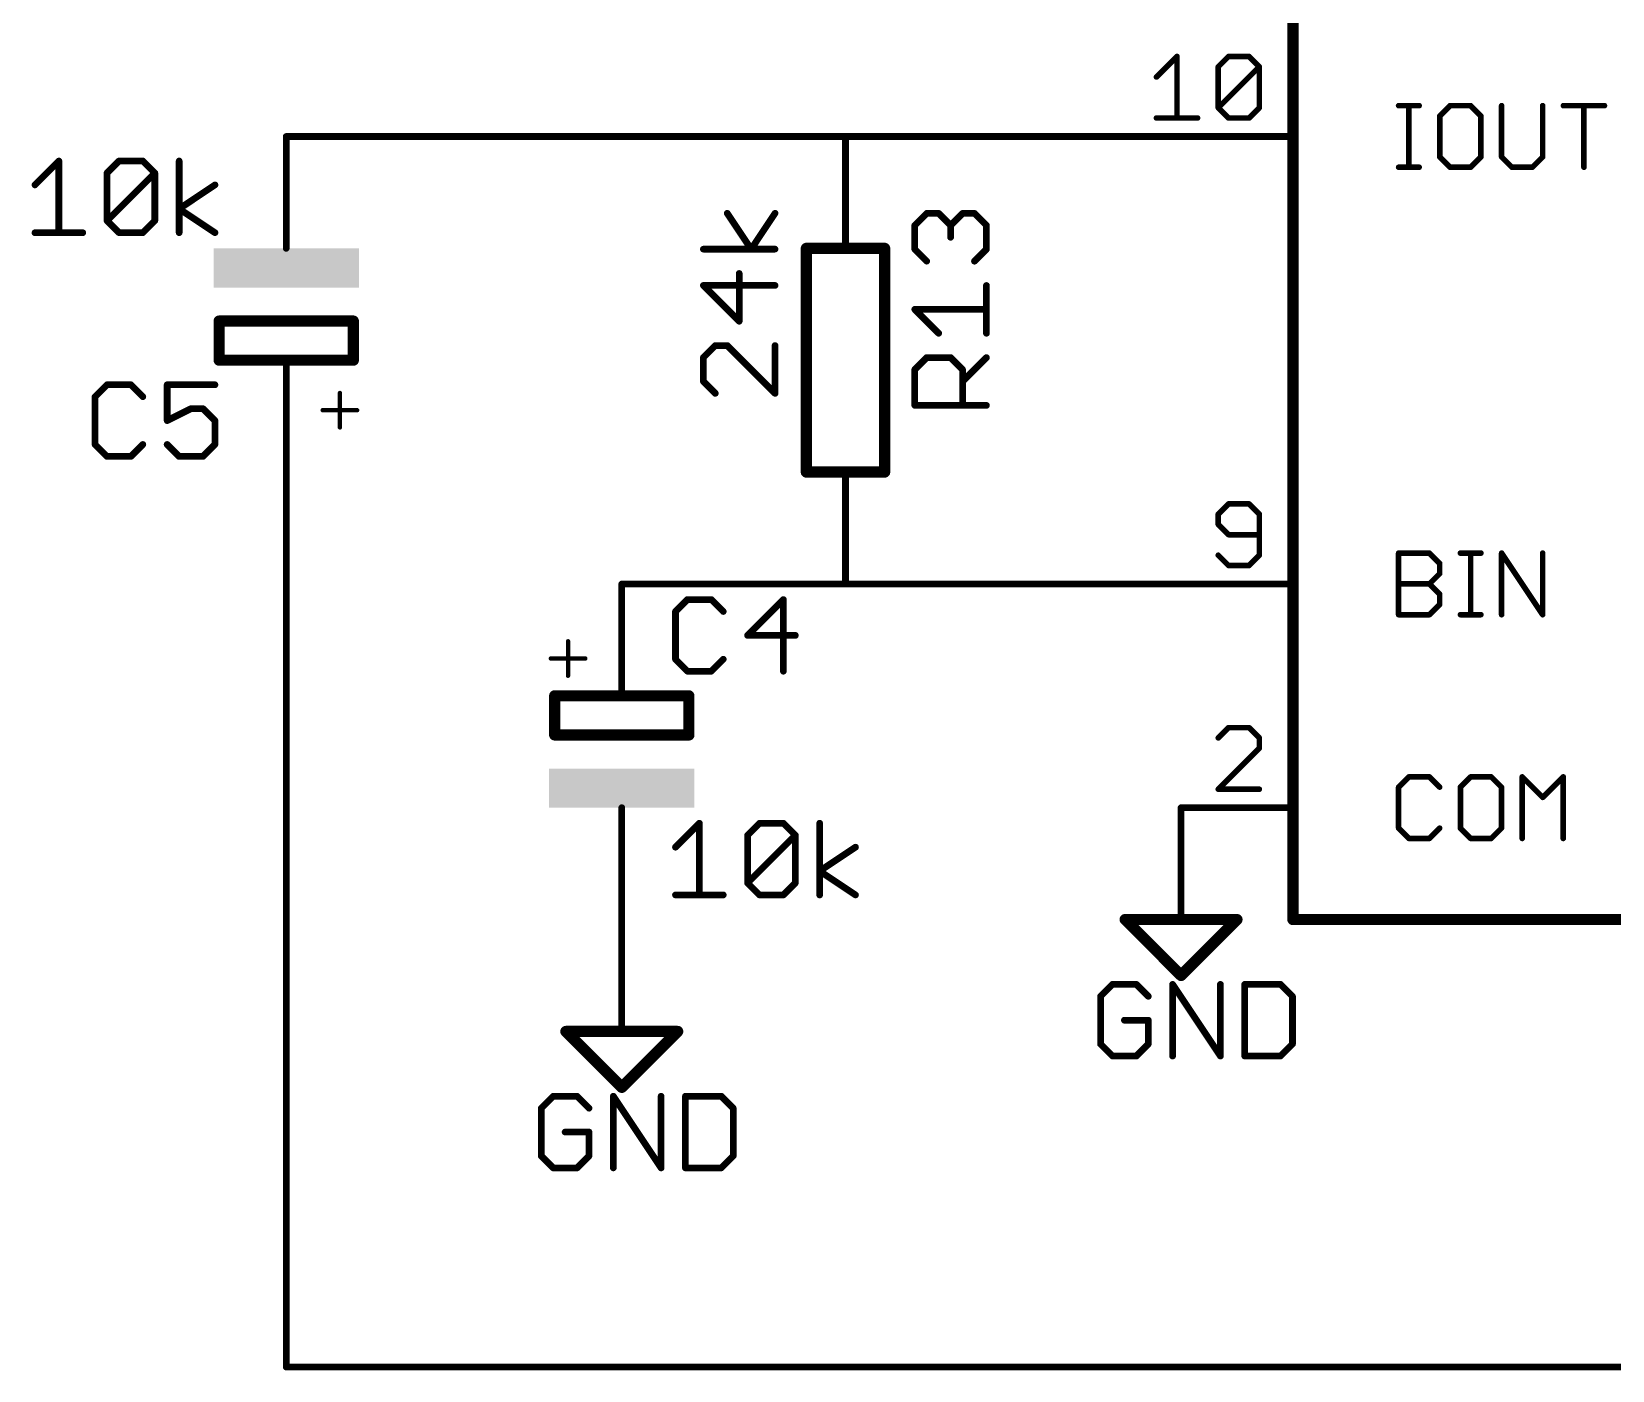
# Model space of a CAD drawing. Extents: x -44 to 217, y -56 to 126.
# Drawn here: x 34.86 to 70.75, y -2.62 to 27.78 of the extents above; entities that cross this region are included whole.
import ezdxf

# ---------------------------------------------------------------- set-up
doc = ezdxf.new("R2010")
doc.units = 0
for name, color, linetype in [('91', 94, 'CONTINUOUS'), ('94', 14, 'CONTINUOUS'), ('95', 251, 'CONTINUOUS'), ('96', 251, 'CONTINUOUS')]:
    doc.layers.add(name, color=color, linetype=linetype)

# ---------------------------------------------------------------- blocks, each defined once
blk = doc.blocks.new('RECT')
blk.add_solid([(-0.5, -0.5), (0.5, -0.5), (-0.5, 0.5), (0.5, 0.5)])

msp = doc.modelspace()

# ---------------------------------------------------------------- linework, layer by layer
at = {"layer": '91', "const_width": 0.1524}
for points in [[(53.34, 25.4), (40.64, 25.4)], [(60.96, 25.4), (53.34, 25.4)], [(40.64, 17.78), (40.64, -2.54)], [(53.34, 15.24), (48.26, 15.24)], [(53.34, 15.24), (60.96, 15.24)], [(40.64, -2.54), (96.52, -2.54)]]:
    msp.add_lwpolyline(points, dxfattribs=at)
at = {"layer": '91', "const_width": 0.0762}
for points in [[(40.64, 25.4381, 1), (40.64, 25.3619)], [(53.34, 25.4381, 1), (53.34, 25.3619)], [(53.34, 25.3619, 1), (53.34, 25.4381)], [(60.96, 25.3619, 1), (60.96, 25.4381)], [(40.6781, 17.78, 1), (40.6019, 17.78)], [(48.26, 15.2781, 1), (48.26, 15.2019)], [(53.34, 15.2781, 1), (53.34, 15.2019)], [(53.34, 15.2019, 1), (53.34, 15.2781)], [(60.96, 15.2019, 1), (60.96, 15.2781)], [(40.64, -2.5019, 1), (40.64, -2.5781)], [(40.6019, -2.54, 1), (40.6781, -2.54)]]:
    msp.add_lwpolyline(points, format="xyb", dxfattribs=at)
at = {"layer": '94'}
for points, const_width in [([(63.5, 7.62), (63.5, 38.1)], 0.254), ([(40.64, 25.4), (40.64, 22.86)], 0.1524), ([(53.34, 25.4), (53.34, 22.86)], 0.1524), ([(60.96, 25.4), (63.5, 25.4)], 0.1524), ([(52.451, 22.86), (52.451, 17.78)], 0.254), ([(52.451, 22.86), (54.229, 22.86)], 0.254), ([(54.229, 17.78), (54.229, 22.86)], 0.254), ([(42.164, 21.209), (39.116, 21.209)], 0.254), ([(39.116, 21.209), (39.116, 20.32)], 0.254), ([(42.164, 20.32), (42.164, 21.209)], 0.254), ([(42.164, 20.32), (39.116, 20.32)], 0.254), ([(40.64, 17.78), (40.64, 20.32)], 0.1524), ([(41.8587, 18.795), (41.8587, 19.5746)], 0.1016), ([(41.4689, 19.1848), (42.2485, 19.1848)], 0.1016), ([(52.451, 17.78), (54.229, 17.78)], 0.254), ([(53.34, 15.24), (53.34, 17.78)], 0.1524), ([(48.26, 15.24), (48.26, 12.7)], 0.1524), ([(60.96, 15.24), (63.5, 15.24)], 0.1524), ([(47.0403, 13.1572), (47.0403, 13.9368)], 0.1016), ([(46.6505, 13.547), (47.4301, 13.547)], 0.1016), ([(46.736, 12.7), (46.736, 11.811)], 0.254), ([(46.736, 12.7), (49.784, 12.7)], 0.254), ([(49.784, 11.811), (49.784, 12.7)], 0.254), ([(46.736, 11.811), (49.784, 11.811)], 0.254), ([(48.26, 7.62), (48.26, 10.16)], 0.1524), ([(60.96, 10.16), (63.5, 10.16)], 0.1524), ([(60.96, 10.16), (60.96, 7.62)], 0.1524), ([(48.26, 7.62), (48.26, 5.08)], 0.1524), ([(59.69, 7.62), (62.23, 7.62)], 0.254), ([(60.96, 6.35), (59.69, 7.62)], 0.254), ([(62.23, 7.62), (60.96, 6.35)], 0.254), ([(86.36, 7.62), (63.5, 7.62)], 0.254), ([(46.99, 5.08), (49.53, 5.08)], 0.254), ([(48.26, 3.81), (46.99, 5.08)], 0.254), ([(49.53, 5.08), (48.26, 3.81)], 0.254)]:
    msp.add_lwpolyline(points, dxfattribs=dict(at, const_width=const_width))
for points, const_width in [([(40.6781, 25.4, 1), (40.6019, 25.4)], 0.0762), ([(53.3781, 25.4, 1), (53.3019, 25.4)], 0.0762), ([(60.96, 25.4381, 1), (60.96, 25.3619)], 0.0762), ([(63.5, 25.3619, 1), (63.5, 25.4381)], 0.0762), ([(52.5145, 22.86, 1), (52.3875, 22.86)], 0.127), ([(52.451, 22.9235, 1), (52.451, 22.7965)], 0.127), ([(54.2925, 22.86, 1), (54.1655, 22.86)], 0.127), ([(54.229, 22.7965, 1), (54.229, 22.9235)], 0.127), ([(40.6019, 22.86, 1), (40.6781, 22.86)], 0.0762), ([(53.3019, 22.86, 1), (53.3781, 22.86)], 0.0762), ([(39.116, 21.2725, 1), (39.116, 21.1455)], 0.127), ([(39.1795, 21.209, 1), (39.0525, 21.209)], 0.127), ([(42.2275, 21.209, 1), (42.1005, 21.209)], 0.127), ([(42.164, 21.1455, 1), (42.164, 21.2725)], 0.127), ([(39.116, 20.3835, 1), (39.116, 20.2565)], 0.127), ([(39.0525, 20.32, 1), (39.1795, 20.32)], 0.127), ([(40.6781, 20.32, 1), (40.6019, 20.32)], 0.0762), ([(42.1005, 20.32, 1), (42.2275, 20.32)], 0.127), ([(42.164, 20.2565, 1), (42.164, 20.3835)], 0.127), ([(41.8841, 19.5746, 1), (41.8333, 19.5746)], 0.0508), ([(41.4689, 19.2102, 1), (41.4689, 19.1594)], 0.0508), ([(42.2485, 19.1594, 1), (42.2485, 19.2102)], 0.0508), ([(41.8333, 18.795, 1), (41.8841, 18.795)], 0.0508), ([(40.6019, 17.78, 1), (40.6781, 17.78)], 0.0762), ([(52.451, 17.8435, 1), (52.451, 17.7165)], 0.127), ([(52.3875, 17.78, 1), (52.5145, 17.78)], 0.127), ([(53.3781, 17.78, 1), (53.3019, 17.78)], 0.0762), ([(54.1655, 17.78, 1), (54.2925, 17.78)], 0.127), ([(54.229, 17.7165, 1), (54.229, 17.8435)], 0.127), ([(48.2981, 15.24, 1), (48.2219, 15.24)], 0.0762), ([(53.3019, 15.24, 1), (53.3781, 15.24)], 0.0762), ([(60.96, 15.2781, 1), (60.96, 15.2019)], 0.0762), ([(63.5, 15.2019, 1), (63.5, 15.2781)], 0.0762), ([(47.0657, 13.9368, 1), (47.0149, 13.9368)], 0.0508), ([(46.6505, 13.5724, 1), (46.6505, 13.5216)], 0.0508), ([(47.4301, 13.5216, 1), (47.4301, 13.5724)], 0.0508), ([(47.0149, 13.1572, 1), (47.0657, 13.1572)], 0.0508), ([(46.7995, 12.7, 1), (46.6725, 12.7)], 0.127), ([(46.736, 12.7635, 1), (46.736, 12.6365)], 0.127), ([(48.2219, 12.7, 1), (48.2981, 12.7)], 0.0762), ([(49.8475, 12.7, 1), (49.7205, 12.7)], 0.127), ([(49.784, 12.6365, 1), (49.784, 12.7635)], 0.127), ([(46.736, 11.8745, 1), (46.736, 11.7475)], 0.127), ([(46.6725, 11.811, 1), (46.7995, 11.811)], 0.127), ([(49.7205, 11.811, 1), (49.8475, 11.811)], 0.127), ([(49.784, 11.7475, 1), (49.784, 11.8745)], 0.127), ([(48.2981, 10.16, 1), (48.2219, 10.16)], 0.0762), ([(60.96, 10.1981, 1), (60.96, 10.1219)], 0.0762), ([(60.9981, 10.16, 1), (60.9219, 10.16)], 0.0762), ([(63.5, 10.1219, 1), (63.5, 10.1981)], 0.0762), ([(48.2981, 7.62, 1), (48.2219, 7.62)], 0.0762), ([(48.2219, 7.62, 1), (48.2981, 7.62)], 0.0762), ([(59.69, 7.6835, 1), (59.69, 7.5565)], 0.127), ([(59.7349, 7.6649, 1), (59.6451, 7.5751)], 0.127), ([(60.9219, 7.62, 1), (60.9981, 7.62)], 0.0762), ([(62.2749, 7.5751, 1), (62.1851, 7.6649)], 0.127), ([(62.23, 7.5565, 1), (62.23, 7.6835)], 0.127), ([(63.5, 7.6835, 1), (63.5, 7.5565)], 0.127), ([(63.4365, 7.62, 1), (63.5635, 7.62)], 0.127), ([(60.9151, 6.3949, 1), (61.0049, 6.3051)], 0.127), ([(60.9151, 6.3051, 1), (61.0049, 6.3949)], 0.127), ([(46.99, 5.1435, 1), (46.99, 5.0165)], 0.127), ([(47.0349, 5.1249, 1), (46.9451, 5.0351)], 0.127), ([(48.2219, 5.08, 1), (48.2981, 5.08)], 0.0762), ([(49.5749, 5.0351, 1), (49.4851, 5.1249)], 0.127), ([(49.53, 5.0165, 1), (49.53, 5.1435)], 0.127), ([(48.2151, 3.8549, 1), (48.3049, 3.7651)], 0.127), ([(48.2151, 3.7651, 1), (48.3049, 3.8549)], 0.127)]:
    msp.add_lwpolyline(points, format="xyb", dxfattribs=dict(at, const_width=const_width))
at = {"layer": '95'}
for points, const_width in [([(60.4013, 26.7512), (60.8674, 27.2173)], 0.127), ([(60.8674, 27.2173), (60.8674, 25.8191)], 0.127), ([(61.8046, 26.9843), (62.0377, 27.2173)], 0.127), ([(61.8046, 26.0521), (61.8046, 26.9843)], 0.127), ([(61.8046, 26.0521), (62.7368, 26.9843)], 0.127), ([(62.0377, 27.2173), (62.5037, 27.2173)], 0.127), ([(62.5037, 27.2173), (62.7368, 26.9843)], 0.127), ([(62.7368, 26.9843), (62.7368, 26.0521)], 0.127), ([(60.4013, 25.8191), (61.3335, 25.8191)], 0.127), ([(62.0377, 25.8191), (61.8046, 26.0521)], 0.127), ([(62.5037, 25.8191), (62.0377, 25.8191)], 0.127), ([(62.7368, 26.0521), (62.5037, 25.8191)], 0.127), ([(65.9003, 26.0997), (66.3664, 26.0997)], 0.127), ([(66.1333, 24.7015), (66.1333, 26.0997)], 0.127), ([(67.0688, 26.0997), (66.8358, 25.8667)], 0.127), ([(66.8358, 25.8667), (66.8358, 24.9345)], 0.127), ([(67.5349, 26.0997), (67.0688, 26.0997)], 0.127), ([(67.7679, 25.8667), (67.5349, 26.0997)], 0.127), ([(67.7679, 24.9345), (67.7679, 25.8667)], 0.127), ([(68.2391, 26.0997), (68.2391, 24.9345)], 0.127), ([(69.1712, 24.9345), (69.1712, 26.0997)], 0.127), ([(69.6424, 26.0997), (70.5745, 26.0997)], 0.127), ([(70.1084, 24.7015), (70.1084, 26.0997)], 0.127), ([(66.8358, 24.9345), (67.0688, 24.7015)], 0.127), ([(67.5349, 24.7015), (67.7679, 24.9345)], 0.127), ([(68.2391, 24.9345), (68.4721, 24.7015)], 0.127), ([(68.9382, 24.7015), (69.1712, 24.9345)], 0.127), ([(65.9003, 24.7015), (66.3664, 24.7015)], 0.127), ([(67.0688, 24.7015), (67.5349, 24.7015)], 0.127), ([(68.4721, 24.7015), (68.9382, 24.7015)], 0.127), ([(54.9134, 23.3825), (55.1846, 23.6537)], 0.1524), ([(55.1846, 23.6537), (55.4557, 23.6537)], 0.1524), ([(55.4557, 23.6537), (55.7269, 23.3825)], 0.1524), ([(55.7269, 23.3825), (55.9981, 23.6537)], 0.1524), ([(55.9981, 23.6537), (56.2692, 23.6537)], 0.1524), ([(56.2692, 23.6537), (56.5404, 23.3825)], 0.1524), ([(54.9134, 22.8402), (54.9134, 23.3825)], 0.1524), ([(55.7269, 23.3825), (55.7269, 23.1114)], 0.1524), ([(56.5404, 23.3825), (56.5404, 22.8402)], 0.1524), ([(55.1846, 22.569), (54.9134, 22.8402)], 0.1524), ([(56.5404, 22.8402), (56.2692, 22.569)], 0.1524), ([(56.5404, 20.9319), (56.5404, 22.0165)], 0.1524), ([(55.4557, 20.9319), (54.9134, 21.4742)], 0.1524), ([(54.9134, 21.4742), (56.5404, 21.4742)], 0.1524), ([(54.9134, 20.1082), (55.1846, 20.3794)], 0.1524), ([(54.9134, 19.2947), (54.9134, 20.1082)], 0.1524), ([(55.1846, 20.3794), (55.7269, 20.3794)], 0.1524), ([(55.7269, 20.3794), (55.9981, 20.1082)], 0.1524), ([(55.9981, 19.8371), (56.5404, 20.3794)], 0.1524), ([(55.9981, 20.1082), (55.9981, 19.2947)], 0.1524), ([(36.57, 19.7626), (36.2989, 19.4914)], 0.1524), ([(37.1124, 19.7626), (36.57, 19.7626)], 0.1524), ([(37.3835, 19.4914), (37.1124, 19.7626)], 0.1524), ([(39.0207, 19.7626), (37.936, 19.7626)], 0.1524), ([(37.936, 19.7626), (37.936, 18.9491)], 0.1524), ([(36.2989, 19.4914), (36.2989, 18.4068)], 0.1524), ([(37.936, 18.9491), (38.4784, 19.2203)], 0.1524), ([(38.4784, 19.2203), (38.7495, 19.2203)], 0.1524), ([(38.7495, 19.2203), (39.0207, 18.9491)], 0.1524), ([(39.0207, 18.9491), (39.0207, 18.4068)], 0.1524), ([(56.5404, 19.2947), (54.9134, 19.2947)], 0.1524), ([(36.2989, 18.4068), (36.57, 18.1356)], 0.1524), ([(37.1124, 18.1356), (37.3835, 18.4068)], 0.1524), ([(38.2072, 18.1356), (37.936, 18.4068)], 0.1524), ([(39.0207, 18.4068), (38.7495, 18.1356)], 0.1524), ([(36.57, 18.1356), (37.1124, 18.1356)], 0.1524), ([(38.7495, 18.1356), (38.2072, 18.1356)], 0.1524), ([(62.0377, 17.0573), (61.8046, 16.8243)], 0.127), ([(61.8046, 16.8243), (61.8046, 16.5912)], 0.127), ([(62.5037, 17.0573), (62.0377, 17.0573)], 0.127), ([(62.7368, 16.8243), (62.5037, 17.0573)], 0.127), ([(62.7368, 15.8921), (62.7368, 16.8243)], 0.127), ([(61.8046, 16.5912), (62.0377, 16.3582)], 0.127), ([(62.0377, 16.3582), (62.7368, 16.3582)], 0.127), ([(61.8046, 15.8921), (62.0377, 15.6591)], 0.127), ([(62.5037, 15.6591), (62.7368, 15.8921)], 0.127), ([(65.9003, 14.5415), (65.9003, 15.9397)], 0.127), ([(65.9003, 15.9397), (66.5994, 15.9397)], 0.127), ([(66.5994, 15.9397), (66.8324, 15.7067)], 0.127), ([(67.3036, 15.9397), (67.7696, 15.9397)], 0.127), ([(67.5366, 14.5415), (67.5366, 15.9397)], 0.127), ([(68.2391, 14.5415), (68.2391, 15.9397)], 0.127), ([(68.2391, 15.9397), (69.1712, 14.5415)], 0.127), ([(69.1712, 14.5415), (69.1712, 15.9397)], 0.127), ([(62.0377, 15.6591), (62.5037, 15.6591)], 0.127), ([(66.8324, 15.4736), (66.5994, 15.2406)], 0.127), ([(66.8324, 15.7067), (66.8324, 15.4736)], 0.127), ([(65.9003, 15.2406), (66.5994, 15.2406)], 0.127), ([(66.5994, 15.2406), (66.8324, 15.0076)], 0.127), ([(49.7504, 14.8858), (49.4792, 14.6146)], 0.1524), ([(50.2927, 14.8858), (49.7504, 14.8858)], 0.1524), ([(50.5639, 14.6146), (50.2927, 14.8858)], 0.1524), ([(51.9299, 14.8858), (51.1164, 14.0723)], 0.1524), ([(51.9299, 13.2588), (51.9299, 14.8858)], 0.1524), ([(66.8324, 14.7745), (66.5994, 14.5415)], 0.127), ([(66.8324, 15.0076), (66.8324, 14.7745)], 0.127), ([(49.4792, 14.6146), (49.4792, 13.53)], 0.1524), ([(66.5994, 14.5415), (65.9003, 14.5415)], 0.127), ([(67.3036, 14.5415), (67.7696, 14.5415)], 0.127), ([(51.1164, 14.0723), (52.201, 14.0723)], 0.1524), ([(49.4792, 13.53), (49.7504, 13.2588)], 0.1524), ([(49.7504, 13.2588), (50.2927, 13.2588)], 0.1524), ([(50.2927, 13.2588), (50.5639, 13.53)], 0.1524), ([(62.0377, 11.9773), (61.8046, 11.7443)], 0.127), ([(62.5037, 11.9773), (62.0377, 11.9773)], 0.127), ([(62.7368, 11.7443), (62.5037, 11.9773)], 0.127), ([(61.8046, 10.5791), (62.7368, 11.5112)], 0.127), ([(62.7368, 11.5112), (62.7368, 11.7443)], 0.127), ([(66.1333, 10.8597), (65.9003, 10.6267)], 0.127), ([(66.5994, 10.8597), (66.1333, 10.8597)], 0.127), ([(66.8324, 10.6267), (66.5994, 10.8597)], 0.127), ([(67.5366, 10.8597), (67.3036, 10.6267)], 0.127), ([(68.0027, 10.8597), (67.5366, 10.8597)], 0.127), ([(68.2357, 10.6267), (68.0027, 10.8597)], 0.127), ([(68.7069, 9.4615), (68.7069, 10.8597)], 0.127), ([(68.7069, 10.8597), (69.1729, 10.3936)], 0.127), ([(69.1729, 10.3936), (69.639, 10.8597)], 0.127), ([(69.639, 10.8597), (69.639, 9.4615)], 0.127), ([(62.7368, 10.5791), (61.8046, 10.5791)], 0.127), ([(65.9003, 10.6267), (65.9003, 9.6945)], 0.127), ([(67.3036, 10.6267), (67.3036, 9.6945)], 0.127), ([(68.2357, 9.6945), (68.2357, 10.6267)], 0.127), ([(65.9003, 9.6945), (66.1333, 9.4615)], 0.127), ([(66.5994, 9.4615), (66.8324, 9.6945)], 0.127), ([(67.3036, 9.6945), (67.5366, 9.4615)], 0.127), ([(68.0027, 9.4615), (68.2357, 9.6945)], 0.127), ([(66.1333, 9.4615), (66.5994, 9.4615)], 0.127), ([(67.5366, 9.4615), (68.0027, 9.4615)], 0.127)]:
    msp.add_lwpolyline(points, dxfattribs=dict(at, const_width=const_width))
for points, const_width in [([(60.8992, 27.2173, 1), (60.8357, 27.2173)], 0.0635), ([(60.8899, 27.1948, 1), (60.845, 27.2397)], 0.0635), ([(61.8364, 26.9843, 1), (61.7729, 26.9843)], 0.0635), ([(61.7822, 27.0067, 1), (61.8271, 26.9618)], 0.0635), ([(62.0377, 27.249, 1), (62.0377, 27.1855)], 0.0635), ([(62.0601, 27.1948, 1), (62.0152, 27.2397)], 0.0635), ([(62.5262, 27.2397, 1), (62.4813, 27.1948)], 0.0635), ([(62.5037, 27.1855, 1), (62.5037, 27.249)], 0.0635), ([(62.7685, 26.9843, 1), (62.705, 26.9843)], 0.0635), ([(62.7592, 26.9618, 1), (62.7143, 27.0067)], 0.0635), ([(62.7143, 26.9618, 1), (62.7592, 27.0067)], 0.0635), ([(60.3789, 26.7737, 1), (60.4238, 26.7288)], 0.0635), ([(60.4013, 25.8509, 1), (60.4013, 25.7874)], 0.0635), ([(60.8357, 25.8191, 1), (60.8992, 25.8191)], 0.0635), ([(61.3335, 25.7874, 1), (61.3335, 25.8509)], 0.0635), ([(61.7729, 26.0521, 1), (61.8364, 26.0521)], 0.0635), ([(61.8271, 26.0746, 1), (61.7822, 26.0297)], 0.0635), ([(61.7822, 26.0746, 1), (61.8271, 26.0297)], 0.0635), ([(62.0377, 25.8509, 1), (62.0377, 25.7874)], 0.0635), ([(62.0152, 25.7966, 1), (62.0601, 25.8416)], 0.0635), ([(62.4813, 25.8416, 1), (62.5262, 25.7966)], 0.0635), ([(62.5037, 25.7874, 1), (62.5037, 25.8509)], 0.0635), ([(62.705, 26.0521, 1), (62.7685, 26.0521)], 0.0635), ([(62.7592, 26.0297, 1), (62.7143, 26.0746)], 0.0635), ([(65.9003, 26.1314, 1), (65.9003, 26.0679)], 0.0635), ([(66.1651, 26.0997, 1), (66.1016, 26.0997)], 0.0635), ([(66.3664, 26.0679, 1), (66.3664, 26.1314)], 0.0635), ([(66.8676, 25.8667, 1), (66.8041, 25.8667)], 0.0635), ([(66.8134, 25.8891, 1), (66.8583, 25.8442)], 0.0635), ([(67.0688, 26.1314, 1), (67.0688, 26.0679)], 0.0635), ([(67.0913, 26.0772, 1), (67.0464, 26.1221)], 0.0635), ([(67.5574, 26.1221, 1), (67.5125, 26.0772)], 0.0635), ([(67.5349, 26.0679, 1), (67.5349, 26.1314)], 0.0635), ([(67.7997, 25.8667, 1), (67.7362, 25.8667)], 0.0635), ([(67.7455, 25.8442, 1), (67.7904, 25.8891)], 0.0635), ([(68.2708, 26.0997, 1), (68.2073, 26.0997)], 0.0635), ([(69.203, 26.0997, 1), (69.1395, 26.0997)], 0.0635), ([(69.6424, 26.1314, 1), (69.6424, 26.0679)], 0.0635), ([(70.1402, 26.0997, 1), (70.0767, 26.0997)], 0.0635), ([(70.5745, 26.0679, 1), (70.5745, 26.1314)], 0.0635), ([(66.8583, 24.957, 1), (66.8134, 24.9121)], 0.0635), ([(66.8041, 24.9345, 1), (66.8676, 24.9345)], 0.0635), ([(67.7362, 24.9345, 1), (67.7997, 24.9345)], 0.0635), ([(67.7904, 24.9121, 1), (67.7455, 24.957)], 0.0635), ([(68.2615, 24.957, 1), (68.2166, 24.9121)], 0.0635), ([(68.2073, 24.9345, 1), (68.2708, 24.9345)], 0.0635), ([(69.1395, 24.9345, 1), (69.203, 24.9345)], 0.0635), ([(69.1937, 24.9121, 1), (69.1488, 24.957)], 0.0635), ([(65.9003, 24.7333, 1), (65.9003, 24.6698)], 0.0635), ([(66.1016, 24.7015, 1), (66.1651, 24.7015)], 0.0635), ([(66.3664, 24.6698, 1), (66.3664, 24.7333)], 0.0635), ([(67.0688, 24.7333, 1), (67.0688, 24.6698)], 0.0635), ([(67.0464, 24.679, 1), (67.0913, 24.724)], 0.0635), ([(67.5125, 24.724, 1), (67.5574, 24.679)], 0.0635), ([(67.5349, 24.6698, 1), (67.5349, 24.7333)], 0.0635), ([(68.4721, 24.7333, 1), (68.4721, 24.6698)], 0.0635), ([(68.4497, 24.679, 1), (68.4946, 24.724)], 0.0635), ([(68.9157, 24.724, 1), (68.9606, 24.679)], 0.0635), ([(68.9382, 24.6698, 1), (68.9382, 24.7333)], 0.0635), ([(70.0767, 24.7015, 1), (70.1402, 24.7015)], 0.0635), ([(55.1846, 23.6918, 1), (55.1846, 23.6156)], 0.0762), ([(55.2115, 23.6268, 1), (55.1576, 23.6806)], 0.0762), ([(55.4827, 23.6806, 1), (55.4288, 23.6268)], 0.0762), ([(55.4557, 23.6156, 1), (55.4557, 23.6918)], 0.0762), ([(55.9981, 23.6918, 1), (55.9981, 23.6156)], 0.0762), ([(56.025, 23.6268, 1), (55.9711, 23.6806)], 0.0762), ([(56.2962, 23.6806, 1), (56.2423, 23.6268)], 0.0762), ([(56.2692, 23.6156, 1), (56.2692, 23.6918)], 0.0762), ([(54.9515, 23.3825, 1), (54.8753, 23.3825)], 0.0762), ([(54.8865, 23.4095, 1), (54.9404, 23.3556)], 0.0762), ([(55.765, 23.3825, 1), (55.6888, 23.3825)], 0.0762), ([(55.7, 23.4095, 1), (55.7538, 23.3556)], 0.0762), ([(55.7, 23.3556, 1), (55.7538, 23.4095)], 0.0762), ([(56.5785, 23.3825, 1), (56.5023, 23.3825)], 0.0762), ([(56.5135, 23.3556, 1), (56.5673, 23.4095)], 0.0762), ([(55.6888, 23.1114, 1), (55.765, 23.1114)], 0.0762), ([(54.8753, 22.8402, 1), (54.9515, 22.8402)], 0.0762), ([(54.9404, 22.8671, 1), (54.8865, 22.8133)], 0.0762), ([(55.1576, 22.5421, 1), (55.2115, 22.596)], 0.0762), ([(56.2423, 22.596, 1), (56.2962, 22.5421)], 0.0762), ([(56.5023, 22.8402, 1), (56.5785, 22.8402)], 0.0762), ([(56.5673, 22.8133, 1), (56.5135, 22.8671)], 0.0762), ([(56.5785, 22.0165, 1), (56.5023, 22.0165)], 0.0762), ([(54.9404, 21.5012, 1), (54.8865, 21.4473)], 0.0762), ([(54.9134, 21.5123, 1), (54.9134, 21.4361)], 0.0762), ([(56.5404, 21.4361, 1), (56.5404, 21.5123)], 0.0762), ([(55.4288, 20.9049, 1), (55.4827, 20.9588)], 0.0762), ([(56.5023, 20.9319, 1), (56.5785, 20.9319)], 0.0762), ([(54.9515, 20.1082, 1), (54.8753, 20.1082)], 0.0762), ([(54.8865, 20.1352, 1), (54.9404, 20.0813)], 0.0762), ([(55.1846, 20.4175, 1), (55.1846, 20.3413)], 0.0762), ([(55.2115, 20.3524, 1), (55.1576, 20.4063)], 0.0762), ([(55.7538, 20.4063, 1), (55.7, 20.3524)], 0.0762), ([(55.7269, 20.3413, 1), (55.7269, 20.4175)], 0.0762), ([(56.0362, 20.1082, 1), (55.96, 20.1082)], 0.0762), ([(55.9711, 20.0813, 1), (56.025, 20.1352)], 0.0762), ([(56.5673, 20.3524, 1), (56.5135, 20.4063)], 0.0762), ([(36.57, 19.8007, 1), (36.57, 19.7245)], 0.0762), ([(36.597, 19.7356, 1), (36.5431, 19.7895)], 0.0762), ([(37.1393, 19.7895, 1), (37.0854, 19.7356)], 0.0762), ([(37.1124, 19.7245, 1), (37.1124, 19.8007)], 0.0762), ([(37.936, 19.8007, 1), (37.936, 19.7245)], 0.0762), ([(37.9741, 19.7626, 1), (37.8979, 19.7626)], 0.0762), ([(39.0207, 19.7245, 1), (39.0207, 19.8007)], 0.0762), ([(55.9711, 19.864, 1), (56.025, 19.8101)], 0.0762), ([(36.2719, 19.5184, 1), (36.3258, 19.4645)], 0.0762), ([(36.337, 19.4914, 1), (36.2608, 19.4914)], 0.0762), ([(37.3566, 19.4645, 1), (37.4105, 19.5184)], 0.0762), ([(38.4784, 19.2584, 1), (38.4784, 19.1822)], 0.0762), ([(38.4954, 19.1862, 1), (38.4613, 19.2543)], 0.0762), ([(38.7765, 19.2472, 1), (38.7226, 19.1933)], 0.0762), ([(38.7495, 19.1822, 1), (38.7495, 19.2584)], 0.0762), ([(39.0588, 18.9491, 1), (38.9826, 18.9491)], 0.0762), ([(54.9134, 19.3328, 1), (54.9134, 19.2566)], 0.0762), ([(54.8753, 19.2947, 1), (54.9515, 19.2947)], 0.0762), ([(55.96, 19.2947, 1), (56.0362, 19.2947)], 0.0762), ([(56.5404, 19.2566, 1), (56.5404, 19.3328)], 0.0762), ([(37.919, 18.9832, 1), (37.9531, 18.915)], 0.0762), ([(37.8979, 18.9491, 1), (37.9741, 18.9491)], 0.0762), ([(38.9938, 18.9222, 1), (39.0476, 18.976)], 0.0762), ([(36.3258, 18.4337, 1), (36.2719, 18.3798)], 0.0762), ([(36.2608, 18.4068, 1), (36.337, 18.4068)], 0.0762), ([(37.4105, 18.3798, 1), (37.3566, 18.4337)], 0.0762), ([(37.963, 18.4337, 1), (37.9091, 18.3798)], 0.0762), ([(38.9826, 18.4068, 1), (39.0588, 18.4068)], 0.0762), ([(39.0476, 18.3798, 1), (38.9938, 18.4337)], 0.0762), ([(36.57, 18.1737, 1), (36.57, 18.0975)], 0.0762), ([(36.5431, 18.1087, 1), (36.597, 18.1625)], 0.0762), ([(37.0854, 18.1625, 1), (37.1393, 18.1087)], 0.0762), ([(37.1124, 18.0975, 1), (37.1124, 18.1737)], 0.0762), ([(38.2072, 18.1737, 1), (38.2072, 18.0975)], 0.0762), ([(38.1803, 18.1087, 1), (38.2341, 18.1625)], 0.0762), ([(38.7226, 18.1625, 1), (38.7765, 18.1087)], 0.0762), ([(38.7495, 18.0975, 1), (38.7495, 18.1737)], 0.0762), ([(61.8364, 16.8243, 1), (61.7729, 16.8243)], 0.0635), ([(61.7822, 16.8467, 1), (61.8271, 16.8018)], 0.0635), ([(62.0377, 17.089, 1), (62.0377, 17.0255)], 0.0635), ([(62.0601, 17.0348, 1), (62.0152, 17.0797)], 0.0635), ([(62.5262, 17.0797, 1), (62.4813, 17.0348)], 0.0635), ([(62.5037, 17.0255, 1), (62.5037, 17.089)], 0.0635), ([(62.7685, 16.8243, 1), (62.705, 16.8243)], 0.0635), ([(62.7143, 16.8018, 1), (62.7592, 16.8467)], 0.0635), ([(61.7729, 16.5912, 1), (61.8364, 16.5912)], 0.0635), ([(61.8271, 16.6137, 1), (61.7822, 16.5688)], 0.0635), ([(62.0377, 16.3899, 1), (62.0377, 16.3264)], 0.0635), ([(62.0152, 16.3357, 1), (62.0601, 16.3806)], 0.0635), ([(62.7368, 16.3264, 1), (62.7368, 16.3899)], 0.0635), ([(61.8271, 15.9146, 1), (61.7822, 15.8697)], 0.0635), ([(62.705, 15.8921, 1), (62.7685, 15.8921)], 0.0635), ([(62.7592, 15.8697, 1), (62.7143, 15.9146)], 0.0635), ([(65.9321, 15.9397, 1), (65.8685, 15.9397)], 0.0635), ([(65.9003, 15.9714, 1), (65.9003, 15.9079)], 0.0635), ([(66.6218, 15.9621, 1), (66.5769, 15.9172)], 0.0635), ([(66.5994, 15.9079, 1), (66.5994, 15.9714)], 0.0635), ([(67.3036, 15.9714, 1), (67.3036, 15.9079)], 0.0635), ([(67.5684, 15.9397, 1), (67.5049, 15.9397)], 0.0635), ([(67.7696, 15.9079, 1), (67.7696, 15.9714)], 0.0635), ([(68.2708, 15.9397, 1), (68.2073, 15.9397)], 0.0635), ([(68.2655, 15.9573, 1), (68.2127, 15.9221)], 0.0635), ([(69.203, 15.9397, 1), (69.1395, 15.9397)], 0.0635), ([(62.0377, 15.6909, 1), (62.0377, 15.6273)], 0.0635), ([(62.0152, 15.6366, 1), (62.0601, 15.6816)], 0.0635), ([(62.4813, 15.6816, 1), (62.5262, 15.6366)], 0.0635), ([(62.5037, 15.6273, 1), (62.5037, 15.6909)], 0.0635), ([(66.8642, 15.7067, 1), (66.8007, 15.7067)], 0.0635), ([(66.8007, 15.4736, 1), (66.8642, 15.4736)], 0.0635), ([(66.81, 15.6842, 1), (66.8549, 15.7291)], 0.0635), ([(66.8549, 15.4512, 1), (66.81, 15.4961)], 0.0635), ([(65.9003, 15.2723, 1), (65.9003, 15.2088)], 0.0635), ([(66.6218, 15.263, 1), (66.5769, 15.2181)], 0.0635), ([(66.5769, 15.263, 1), (66.6218, 15.2181)], 0.0635), ([(66.5994, 15.2088, 1), (66.5994, 15.2723)], 0.0635), ([(49.7504, 14.9239, 1), (49.7504, 14.8477)], 0.0762), ([(49.7773, 14.8588, 1), (49.7234, 14.9127)], 0.0762), ([(50.3196, 14.9127, 1), (50.2658, 14.8588)], 0.0762), ([(50.2927, 14.8477, 1), (50.2927, 14.9239)], 0.0762), ([(51.968, 14.8858, 1), (51.8918, 14.8858)], 0.0762), ([(51.9568, 14.8588, 1), (51.9029, 14.9127)], 0.0762), ([(66.8642, 15.0076, 1), (66.8007, 15.0076)], 0.0635), ([(66.8007, 14.7745, 1), (66.8642, 14.7745)], 0.0635), ([(66.81, 14.9851, 1), (66.8549, 15.03)], 0.0635), ([(66.8549, 14.7521, 1), (66.81, 14.797)], 0.0635), ([(49.5173, 14.6146, 1), (49.4411, 14.6146)], 0.0762), ([(49.4523, 14.6416, 1), (49.5061, 14.5877)], 0.0762), ([(50.5369, 14.5877, 1), (50.5908, 14.6416)], 0.0762), ([(65.8685, 14.5415, 1), (65.9321, 14.5415)], 0.0635), ([(65.9003, 14.5733, 1), (65.9003, 14.5098)], 0.0635), ([(66.5769, 14.564, 1), (66.6218, 14.519)], 0.0635), ([(66.5994, 14.5098, 1), (66.5994, 14.5733)], 0.0635), ([(67.3036, 14.5733, 1), (67.3036, 14.5098)], 0.0635), ([(67.5049, 14.5415, 1), (67.5684, 14.5415)], 0.0635), ([(67.7696, 14.5098, 1), (67.7696, 14.5733)], 0.0635), ([(68.2073, 14.5415, 1), (68.2708, 14.5415)], 0.0635), ([(69.1395, 14.5415, 1), (69.203, 14.5415)], 0.0635), ([(69.1448, 14.5239, 1), (69.1976, 14.5591)], 0.0635), ([(51.1164, 14.1104, 1), (51.1164, 14.0342)], 0.0762), ([(51.0894, 14.0992, 1), (51.1433, 14.0454)], 0.0762), ([(52.201, 14.0342, 1), (52.201, 14.1104)], 0.0762), ([(49.5061, 13.5569, 1), (49.4523, 13.503)], 0.0762), ([(49.4411, 13.53, 1), (49.5173, 13.53)], 0.0762), ([(49.7504, 13.2969, 1), (49.7504, 13.2207)], 0.0762), ([(49.7234, 13.2319, 1), (49.7773, 13.2857)], 0.0762), ([(50.2658, 13.2857, 1), (50.3196, 13.2319)], 0.0762), ([(50.2927, 13.2207, 1), (50.2927, 13.2969)], 0.0762), ([(50.5908, 13.503, 1), (50.5369, 13.5569)], 0.0762), ([(51.8918, 13.2588, 1), (51.968, 13.2588)], 0.0762), ([(62.0377, 12.009, 1), (62.0377, 11.9455)], 0.0635), ([(62.0601, 11.9548, 1), (62.0152, 11.9997)], 0.0635), ([(62.5262, 11.9997, 1), (62.4813, 11.9548)], 0.0635), ([(62.5037, 11.9455, 1), (62.5037, 12.009)], 0.0635), ([(61.7822, 11.7667, 1), (61.8271, 11.7218)], 0.0635), ([(62.7685, 11.7443, 1), (62.705, 11.7443)], 0.0635), ([(62.705, 11.5112, 1), (62.7685, 11.5112)], 0.0635), ([(62.7143, 11.7218, 1), (62.7592, 11.7667)], 0.0635), ([(62.7592, 11.4888, 1), (62.7143, 11.5337)], 0.0635), ([(66.1333, 10.8914, 1), (66.1333, 10.8279)], 0.0635), ([(66.1558, 10.8372, 1), (66.1109, 10.8821)], 0.0635), ([(66.6218, 10.8821, 1), (66.5769, 10.8372)], 0.0635), ([(66.5994, 10.8279, 1), (66.5994, 10.8914)], 0.0635), ([(67.5366, 10.8914, 1), (67.5366, 10.8279)], 0.0635), ([(67.5591, 10.8372, 1), (67.5142, 10.8821)], 0.0635), ([(68.0251, 10.8821, 1), (67.9802, 10.8372)], 0.0635), ([(68.0027, 10.8279, 1), (68.0027, 10.8914)], 0.0635), ([(68.7386, 10.8597, 1), (68.6751, 10.8597)], 0.0635), ([(68.7293, 10.8821, 1), (68.6844, 10.8372)], 0.0635), ([(69.6707, 10.8597, 1), (69.6072, 10.8597)], 0.0635), ([(69.6614, 10.8372, 1), (69.6165, 10.8821)], 0.0635), ([(61.8046, 10.6109, 1), (61.8046, 10.5473)], 0.0635), ([(61.7822, 10.6016, 1), (61.8271, 10.5566)], 0.0635), ([(62.7368, 10.5473, 1), (62.7368, 10.6109)], 0.0635), ([(65.9321, 10.6267, 1), (65.8685, 10.6267)], 0.0635), ([(65.8778, 10.6491, 1), (65.9228, 10.6042)], 0.0635), ([(66.81, 10.6042, 1), (66.8549, 10.6491)], 0.0635), ([(67.3353, 10.6267, 1), (67.2718, 10.6267)], 0.0635), ([(67.2811, 10.6491, 1), (67.326, 10.6042)], 0.0635), ([(68.2675, 10.6267, 1), (68.204, 10.6267)], 0.0635), ([(68.2133, 10.6042, 1), (68.2582, 10.6491)], 0.0635), ([(69.1505, 10.4161, 1), (69.1954, 10.3712)], 0.0635), ([(69.1505, 10.3712, 1), (69.1954, 10.4161)], 0.0635), ([(65.8685, 9.6945, 1), (65.9321, 9.6945)], 0.0635), ([(65.9228, 9.717, 1), (65.8778, 9.6721)], 0.0635), ([(66.8549, 9.6721, 1), (66.81, 9.717)], 0.0635), ([(67.2718, 9.6945, 1), (67.3353, 9.6945)], 0.0635), ([(67.326, 9.717, 1), (67.2811, 9.6721)], 0.0635), ([(68.204, 9.6945, 1), (68.2675, 9.6945)], 0.0635), ([(68.2582, 9.6721, 1), (68.2133, 9.717)], 0.0635), ([(66.1333, 9.4933, 1), (66.1333, 9.4298)], 0.0635), ([(66.1109, 9.439, 1), (66.1558, 9.484)], 0.0635), ([(66.5769, 9.484, 1), (66.6218, 9.439)], 0.0635), ([(66.5994, 9.4298, 1), (66.5994, 9.4933)], 0.0635), ([(67.5366, 9.4933, 1), (67.5366, 9.4298)], 0.0635), ([(67.5142, 9.439, 1), (67.5591, 9.484)], 0.0635), ([(67.9802, 9.484, 1), (68.0251, 9.439)], 0.0635), ([(68.0027, 9.4298, 1), (68.0027, 9.4933)], 0.0635), ([(68.6751, 9.4615, 1), (68.7386, 9.4615)], 0.0635), ([(69.6072, 9.4615, 1), (69.6707, 9.4615)], 0.0635)]:
    msp.add_lwpolyline(points, format="xyb", dxfattribs=dict(at, const_width=const_width))
at = {"layer": '96', "const_width": 0.1524}
for points in [[(34.9346, 24.3003), (35.4769, 24.8426)], [(35.4769, 24.8426), (35.4769, 23.2156)], [(36.5717, 24.5714), (36.8429, 24.8426)], [(36.8429, 24.8426), (37.3852, 24.8426)], [(37.3852, 24.8426), (37.6564, 24.5714)], [(38.2089, 23.2156), (38.2089, 24.8426)], [(36.5717, 23.4868), (36.5717, 24.5714)], [(36.5717, 23.4868), (37.6564, 24.5714)], [(37.6564, 24.5714), (37.6564, 23.4868)], [(38.2089, 23.7579), (39.0224, 24.3003)], [(39.0224, 23.2156), (38.2089, 23.7579)], [(51.1975, 22.8419), (50.6551, 23.6554)], [(51.7398, 23.6554), (51.1975, 22.8419)], [(36.8429, 23.2156), (36.5717, 23.4868)], [(37.6564, 23.4868), (37.3852, 23.2156)], [(34.9346, 23.2156), (36.0192, 23.2156)], [(37.3852, 23.2156), (36.8429, 23.2156)], [(51.7398, 22.8419), (50.1128, 22.8419)], [(50.9263, 21.2047), (50.9263, 22.2894)], [(51.7398, 22.0182), (50.1128, 22.0182)], [(50.1128, 22.0182), (50.9263, 21.2047)], [(50.384, 20.6522), (50.1128, 20.3811)], [(50.6551, 20.6522), (50.384, 20.6522)], [(51.7398, 19.5676), (50.6551, 20.6522)], [(51.7398, 20.6522), (51.7398, 19.5676)], [(50.1128, 20.3811), (50.1128, 19.8387)], [(50.1128, 19.8387), (50.384, 19.5676)], [(49.4792, 9.2635), (50.0215, 9.8058)], [(50.0215, 9.8058), (50.0215, 8.1788)], [(51.1164, 9.5346), (51.3875, 9.8058)], [(51.3875, 9.8058), (51.9299, 9.8058)], [(51.9299, 9.8058), (52.201, 9.5346)], [(52.7535, 8.1788), (52.7535, 9.8058)], [(51.1164, 8.45), (51.1164, 9.5346)], [(51.1164, 8.45), (52.201, 9.5346)], [(52.201, 9.5346), (52.201, 8.45)], [(52.7535, 8.7211), (53.567, 9.2635)], [(53.567, 8.1788), (52.7535, 8.7211)], [(51.3875, 8.1788), (51.1164, 8.45)], [(52.201, 8.45), (51.9299, 8.1788)], [(49.4792, 8.1788), (50.5639, 8.1788)], [(51.9299, 8.1788), (51.3875, 8.1788)], [(59.4024, 6.1482), (59.1312, 5.877)], [(59.9447, 6.1482), (59.4024, 6.1482)], [(60.2159, 5.877), (59.9447, 6.1482)], [(60.7684, 4.5212), (60.7684, 6.1482)], [(60.7684, 6.1482), (61.853, 4.5212)], [(61.853, 4.5212), (61.853, 6.1482)], [(62.4055, 6.1482), (62.4055, 4.5212)], [(63.219, 6.1482), (62.4055, 6.1482)], [(63.4902, 5.877), (63.219, 6.1482)], [(59.1312, 5.877), (59.1312, 4.7924)], [(63.4902, 4.7924), (63.4902, 5.877)], [(60.2159, 5.3347), (59.6735, 5.3347)], [(60.2159, 4.7924), (60.2159, 5.3347)], [(59.1312, 4.7924), (59.4024, 4.5212)], [(59.9447, 4.5212), (60.2159, 4.7924)], [(63.219, 4.5212), (63.4902, 4.7924)], [(59.4024, 4.5212), (59.9447, 4.5212)], [(62.4055, 4.5212), (63.219, 4.5212)], [(46.7024, 3.6082), (46.4312, 3.337)], [(47.2447, 3.6082), (46.7024, 3.6082)], [(47.5159, 3.337), (47.2447, 3.6082)], [(48.0684, 1.9812), (48.0684, 3.6082)], [(48.0684, 3.6082), (49.153, 1.9812)], [(49.153, 1.9812), (49.153, 3.6082)], [(49.7055, 3.6082), (49.7055, 1.9812)], [(50.519, 3.6082), (49.7055, 3.6082)], [(50.7902, 3.337), (50.519, 3.6082)], [(46.4312, 3.337), (46.4312, 2.2524)], [(50.7902, 2.2524), (50.7902, 3.337)], [(47.5159, 2.7947), (46.9735, 2.7947)], [(47.5159, 2.2524), (47.5159, 2.7947)], [(46.4312, 2.2524), (46.7024, 1.9812)], [(47.2447, 1.9812), (47.5159, 2.2524)], [(50.519, 1.9812), (50.7902, 2.2524)], [(46.7024, 1.9812), (47.2447, 1.9812)], [(49.7055, 1.9812), (50.519, 1.9812)]]:
    msp.add_lwpolyline(points, dxfattribs=at)
at = {"layer": '96', "const_width": 0.0762}
for points in [[(35.515, 24.8426, 1), (35.4388, 24.8426)], [(35.5039, 24.8156, 1), (35.45, 24.8695)], [(36.8429, 24.8807, 1), (36.8429, 24.8045)], [(36.8698, 24.8156, 1), (36.816, 24.8695)], [(37.4122, 24.8695, 1), (37.3583, 24.8156)], [(37.3852, 24.8045, 1), (37.3852, 24.8807)], [(38.247, 24.8426, 1), (38.1708, 24.8426)], [(36.6098, 24.5714, 1), (36.5336, 24.5714)], [(36.5448, 24.5984, 1), (36.5987, 24.5445)], [(37.6945, 24.5714, 1), (37.6183, 24.5714)], [(37.6833, 24.5445, 1), (37.6295, 24.5984)], [(37.6295, 24.5445, 1), (37.6833, 24.5984)], [(34.9076, 24.3272, 1), (34.9615, 24.2733)], [(39.0435, 24.2686, 1), (39.0013, 24.332)], [(38.23, 23.7896, 1), (38.1878, 23.7262)], [(38.1878, 23.7896, 1), (38.23, 23.7262)], [(50.6868, 23.6765, 1), (50.6234, 23.6343)], [(51.7715, 23.6343, 1), (51.7081, 23.6765)], [(36.5987, 23.5137, 1), (36.5448, 23.4598)], [(36.5448, 23.5137, 1), (36.5987, 23.4598)], [(36.5336, 23.4868, 1), (36.6098, 23.4868)], [(37.6183, 23.4868, 1), (37.6945, 23.4868)], [(37.6833, 23.4598, 1), (37.6295, 23.5137)], [(34.9346, 23.2537, 1), (34.9346, 23.1775)], [(35.4388, 23.2156, 1), (35.515, 23.2156)], [(36.0192, 23.1775, 1), (36.0192, 23.2537)], [(36.8429, 23.2537, 1), (36.8429, 23.1775)], [(36.816, 23.1887, 1), (36.8698, 23.2425)], [(37.3583, 23.2425, 1), (37.4122, 23.1887)], [(37.3852, 23.1775, 1), (37.3852, 23.2537)], [(38.1708, 23.2156, 1), (38.247, 23.2156)], [(39.0013, 23.1839, 1), (39.0435, 23.2473)], [(50.1128, 22.88, 1), (50.1128, 22.8038)], [(51.1658, 22.863, 1), (51.2292, 22.8208)], [(51.1658, 22.8208, 1), (51.2292, 22.863)], [(51.7398, 22.8038, 1), (51.7398, 22.88)], [(50.9644, 22.2894, 1), (50.8882, 22.2894)], [(50.1398, 22.0452, 1), (50.0859, 21.9913)], [(50.1128, 22.0563, 1), (50.1128, 21.9801)], [(51.7398, 21.9801, 1), (51.7398, 22.0563)], [(50.8882, 21.2047, 1), (50.9644, 21.2047)], [(50.8994, 21.1778, 1), (50.9532, 21.2317)], [(50.384, 20.6903, 1), (50.384, 20.6141)], [(50.4109, 20.6253, 1), (50.357, 20.6792)], [(50.6821, 20.6792, 1), (50.6282, 20.6253)], [(50.6551, 20.6141, 1), (50.6551, 20.6903)], [(51.7779, 20.6522, 1), (51.7017, 20.6522)], [(50.1509, 20.3811, 1), (50.0747, 20.3811)], [(50.0859, 20.408, 1), (50.1398, 20.3541)], [(50.1398, 19.8657, 1), (50.0859, 19.8118)], [(50.0747, 19.8387, 1), (50.1509, 19.8387)], [(50.357, 19.5406, 1), (50.4109, 19.5945)], [(51.7017, 19.5676, 1), (51.7779, 19.5676)], [(51.7129, 19.5406, 1), (51.7667, 19.5945)], [(50.0596, 9.8058, 1), (49.9834, 9.8058)], [(50.0485, 9.7788, 1), (49.9946, 9.8327)], [(51.3875, 9.8439, 1), (51.3875, 9.7677)], [(51.4145, 9.7788, 1), (51.3606, 9.8327)], [(51.9568, 9.8327, 1), (51.9029, 9.7788)], [(51.9299, 9.7677, 1), (51.9299, 9.8439)], [(52.7916, 9.8058, 1), (52.7154, 9.8058)], [(51.0894, 9.5616, 1), (51.1433, 9.5077)], [(51.1545, 9.5346, 1), (51.0783, 9.5346)], [(52.2391, 9.5346, 1), (52.1629, 9.5346)], [(52.228, 9.5077, 1), (52.1741, 9.5616)], [(52.1741, 9.5077, 1), (52.228, 9.5616)], [(53.5881, 9.2318, 1), (53.5459, 9.2952)], [(49.4523, 9.2904, 1), (49.5061, 9.2365)], [(52.7746, 8.7528, 1), (52.7324, 8.6894)], [(52.7324, 8.7528, 1), (52.7746, 8.6894)], [(51.1433, 8.4769, 1), (51.0894, 8.423)], [(51.0894, 8.4769, 1), (51.1433, 8.423)], [(51.0783, 8.45, 1), (51.1545, 8.45)], [(52.1629, 8.45, 1), (52.2391, 8.45)], [(52.228, 8.423, 1), (52.1741, 8.4769)], [(49.4792, 8.2169, 1), (49.4792, 8.1407)], [(49.9834, 8.1788, 1), (50.0596, 8.1788)], [(50.5639, 8.1407, 1), (50.5639, 8.2169)], [(51.3875, 8.2169, 1), (51.3875, 8.1407)], [(51.3606, 8.1519, 1), (51.4145, 8.2057)], [(51.9029, 8.2057, 1), (51.9568, 8.1519)], [(51.9299, 8.1407, 1), (51.9299, 8.2169)], [(52.7154, 8.1788, 1), (52.7916, 8.1788)], [(53.5459, 8.1471, 1), (53.5881, 8.2105)], [(59.4024, 6.1863, 1), (59.4024, 6.1101)], [(59.4293, 6.1212, 1), (59.3754, 6.1751)], [(59.9716, 6.1751, 1), (59.9178, 6.1212)], [(59.9447, 6.1101, 1), (59.9447, 6.1863)], [(60.8065, 6.1482, 1), (60.7303, 6.1482)], [(60.8001, 6.1693, 1), (60.7367, 6.1271)], [(61.8911, 6.1482, 1), (61.8149, 6.1482)], [(62.4436, 6.1482, 1), (62.3674, 6.1482)], [(62.4055, 6.1863, 1), (62.4055, 6.1101)], [(63.2459, 6.1751, 1), (63.1921, 6.1212)], [(63.219, 6.1101, 1), (63.219, 6.1863)], [(59.1693, 5.877, 1), (59.0931, 5.877)], [(59.1043, 5.904, 1), (59.1581, 5.8501)], [(60.1889, 5.8501, 1), (60.2428, 5.904)], [(63.5283, 5.877, 1), (63.4521, 5.877)], [(63.4632, 5.8501, 1), (63.5171, 5.904)], [(59.6735, 5.3728, 1), (59.6735, 5.2966)], [(60.254, 5.3347, 1), (60.1778, 5.3347)], [(60.2159, 5.2966, 1), (60.2159, 5.3728)], [(59.1581, 4.8193, 1), (59.1043, 4.7654)], [(59.0931, 4.7924, 1), (59.1693, 4.7924)], [(60.1778, 4.7924, 1), (60.254, 4.7924)], [(60.2428, 4.7654, 1), (60.1889, 4.8193)], [(63.4521, 4.7924, 1), (63.5283, 4.7924)], [(63.5171, 4.7654, 1), (63.4632, 4.8193)], [(59.4024, 4.5593, 1), (59.4024, 4.4831)], [(59.3754, 4.4943, 1), (59.4293, 4.5481)], [(59.9178, 4.5481, 1), (59.9716, 4.4943)], [(59.9447, 4.4831, 1), (59.9447, 4.5593)], [(60.7303, 4.5212, 1), (60.8065, 4.5212)], [(61.8149, 4.5212, 1), (61.8911, 4.5212)], [(61.8213, 4.5001, 1), (61.8847, 4.5423)], [(62.4055, 4.5593, 1), (62.4055, 4.4831)], [(62.3674, 4.5212, 1), (62.4436, 4.5212)], [(63.1921, 4.5481, 1), (63.2459, 4.4943)], [(63.219, 4.4831, 1), (63.219, 4.5593)], [(46.7024, 3.6463, 1), (46.7024, 3.5701)], [(46.7293, 3.5812, 1), (46.6754, 3.6351)], [(47.2716, 3.6351, 1), (47.2178, 3.5812)], [(47.2447, 3.5701, 1), (47.2447, 3.6463)], [(48.1065, 3.6082, 1), (48.0303, 3.6082)], [(48.1001, 3.6293, 1), (48.0367, 3.5871)], [(49.1911, 3.6082, 1), (49.1149, 3.6082)], [(49.7436, 3.6082, 1), (49.6674, 3.6082)], [(49.7055, 3.6463, 1), (49.7055, 3.5701)], [(50.5459, 3.6351, 1), (50.4921, 3.5812)], [(50.519, 3.5701, 1), (50.519, 3.6463)], [(46.4693, 3.337, 1), (46.3931, 3.337)], [(46.4043, 3.364, 1), (46.4581, 3.3101)], [(47.4889, 3.3101, 1), (47.5428, 3.364)], [(50.8283, 3.337, 1), (50.7521, 3.337)], [(50.7632, 3.3101, 1), (50.8171, 3.364)], [(46.9735, 2.8328, 1), (46.9735, 2.7566)], [(47.554, 2.7947, 1), (47.4778, 2.7947)], [(47.5159, 2.7566, 1), (47.5159, 2.8328)], [(46.4581, 2.2793, 1), (46.4043, 2.2254)], [(46.3931, 2.2524, 1), (46.4693, 2.2524)], [(47.4778, 2.2524, 1), (47.554, 2.2524)], [(47.5428, 2.2254, 1), (47.4889, 2.2793)], [(50.7521, 2.2524, 1), (50.8283, 2.2524)], [(50.8171, 2.2254, 1), (50.7632, 2.2793)], [(46.7024, 2.0193, 1), (46.7024, 1.9431)], [(46.6754, 1.9543, 1), (46.7293, 2.0081)], [(47.2178, 2.0081, 1), (47.2716, 1.9543)], [(47.2447, 1.9431, 1), (47.2447, 2.0193)], [(48.0303, 1.9812, 1), (48.1065, 1.9812)], [(49.1149, 1.9812, 1), (49.1911, 1.9812)], [(49.1213, 1.9601, 1), (49.1847, 2.0023)], [(49.7055, 2.0193, 1), (49.7055, 1.9431)], [(49.6674, 1.9812, 1), (49.7436, 1.9812)], [(50.4921, 2.0081, 1), (50.5459, 1.9543)], [(50.519, 1.9431, 1), (50.519, 2.0193)]]:
    msp.add_lwpolyline(points, format="xyb", dxfattribs=at)

# ---------------------------------------------------------------- block references
at = {"layer": '94', "xscale": 3.302, "yscale": 0.889, "rotation": 180}
msp.add_blockref('RECT', (40.64, 22.4155), dxfattribs=at)
at = {"layer": '94', "xscale": 3.302, "yscale": 0.889}
msp.add_blockref('RECT', (48.26, 10.6045), dxfattribs=at)

doc.saveas('drawing.dxf')
